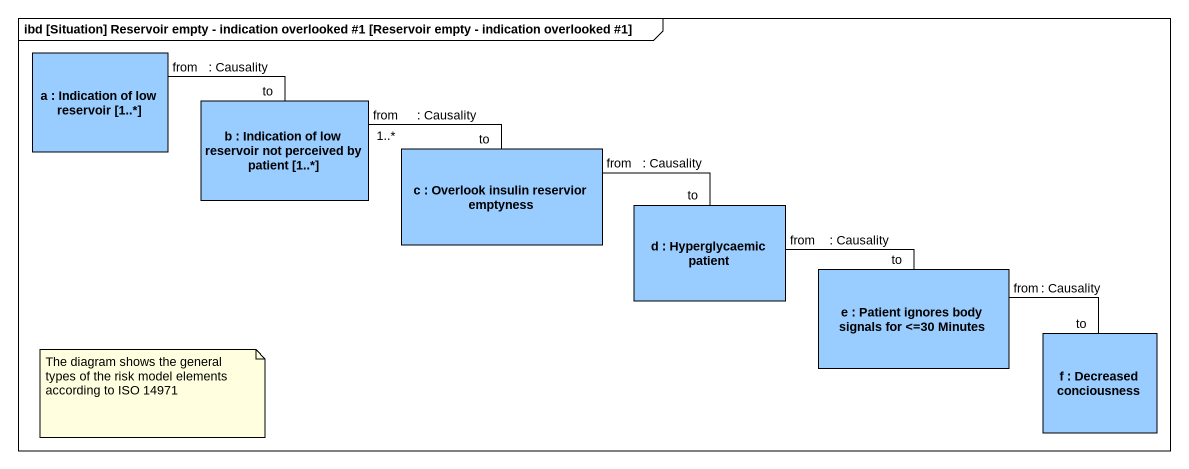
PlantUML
@startuml
mainframe ibd [Situation] Reservoir empty - indication overlooked #1 [Reservoir empty - indication overlooked #1]
rectangle "a : Indication of low reservoir [1..*]" as a #99CCFF
rectangle "b : Indication of low reservoir not perceived by patient [1..*]" as b #99CCFF
rectangle "c : Overlook insulin reservior emptyness" as c #99CCFF
rectangle "d : Hyperglycaemic patient" as d #99CCFF
rectangle "e : Patient ignores body signals for <=30 Minutes" as e #99CCFF
rectangle "f : Decreased conciousness" as f #99CCFF
b "to" -left- "from" a : : Causality
c "to" -left- "from\n1..*" b : : Causality
d "to" -left- "from" c : : Causality
e "to" -left- "from" d : : Causality
f "to" -left- "from" e : : Causality
note as N1
  The diagram shows the general types of the risk model elements according to ISO 14971
end note
@enduml
